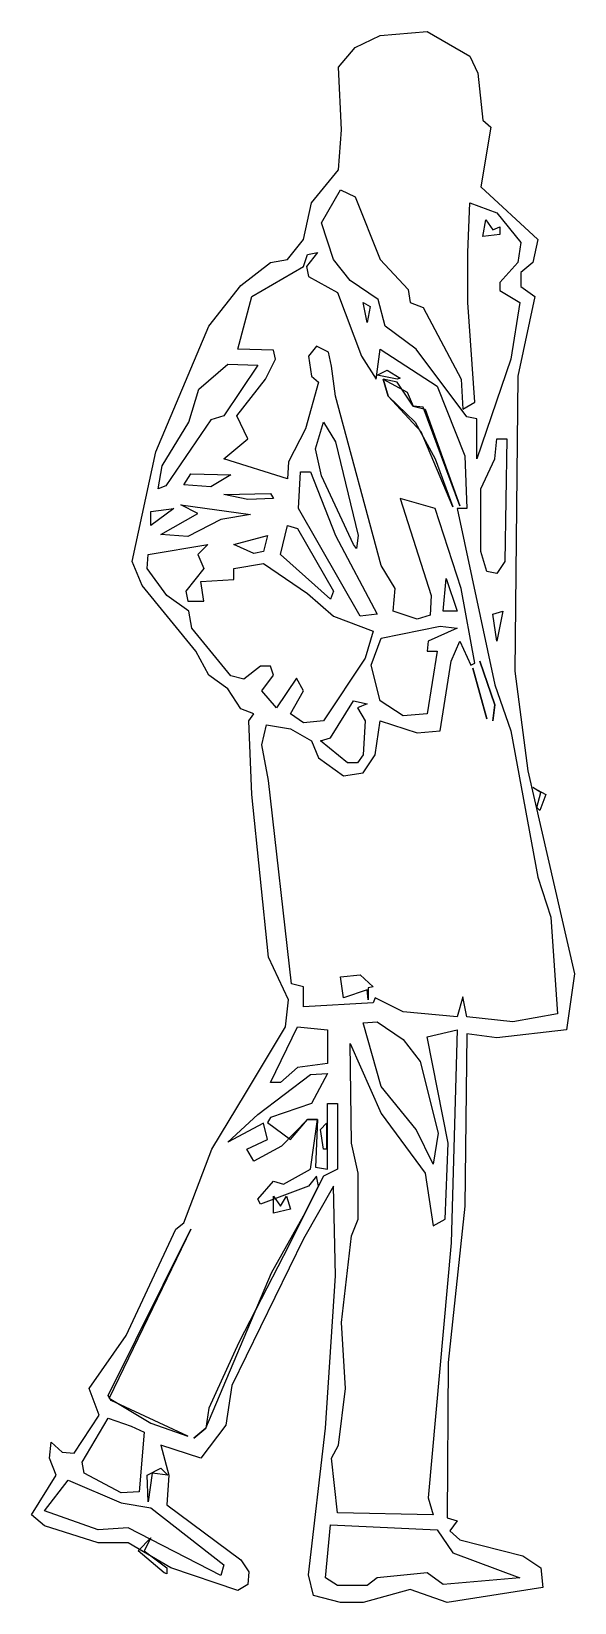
# Model space of a CAD drawing. Extents: x -17.66 to -17.05, y -4.57 to -2.81.
import ezdxf

# ---------------------------------------------------------------- set-up
doc = ezdxf.new("R2010")
doc.units = 0
doc.header["$MEASUREMENT"] = 0
doc.layers.get('0').update_dxf_attribs({"linetype": 'CONTINUOUS'})

msp = doc.modelspace()

# ---------------------------------------------------------------- linework, layer by layer
at = {"linetype": 'CONTINUOUS'}
for points in [[(-17.3144, -4.5736), (-17.3446, -4.5658), (-17.3502, -4.5423), (-17.3312, -4.378), (-17.32, -4.2069), (-17.3223, -4.1063), (-17.3558, -4.1656), (-17.4363, -4.3299), (-17.443, -4.3746), (-17.4709, -4.4115), (-17.5157, -4.397), (-17.5067, -4.4305), (-17.509, -4.4641), (-17.4262, -4.5256), (-17.4173, -4.539), (-17.4184, -4.5535), (-17.4296, -4.5602), (-17.5045, -4.5345), (-17.5526, -4.5066), (-17.5861, -4.5066), (-17.6465, -4.4875), (-17.661, -4.4752), (-17.6331, -4.4305), (-17.6409, -4.4115), (-17.6387, -4.3936), (-17.6264, -4.4048), (-17.6129, -4.4059), (-17.585, -4.3634), (-17.5962, -4.3332), (-17.5548, -4.274), (-17.4989, -4.1544), (-17.49, -4.1476), (-17.4587, -4.0649), (-17.4207, -4.0023), (-17.3759, -3.9274), (-17.3726, -3.8972), (-17.3949, -3.8492), (-17.4139, -3.6669), (-17.4173, -3.5842), (-17.4117, -3.5764), (-17.4262, -3.5708), (-17.4408, -3.5484), (-17.462, -3.5327), (-17.4765, -3.5059), (-17.5369, -3.4321), (-17.5481, -3.4053), (-17.5213, -3.2823), (-17.462, -3.1414), (-17.4262, -3.0956), (-17.3927, -3.0699), (-17.3737, -3.0665), (-17.3558, -3.0441), (-17.3469, -3.0028), (-17.3167, -2.9659), (-17.3133, -2.9211), (-17.3167, -2.8507), (-17.2977, -2.8284), (-17.2697, -2.8149), (-17.2172, -2.8105), (-17.1691, -2.8384), (-17.1601, -2.8574), (-17.1545, -2.91), (-17.1456, -2.9178), (-17.1568, -2.9849), (-17.0931, -3.0441), (-17.0987, -3.0699), (-17.1121, -3.081), (-17.1121, -3.0967), (-17.0964, -3.1079), (-17.1154, -3.1973), (-17.1188, -3.5283), (-17.1042, -3.6401), (-17.0517, -3.8682), (-17.0606, -3.9308), (-17.1389, -3.9397), (-17.1724, -3.9352), (-17.1747, -4.1286), (-17.1937, -4.3042), (-17.1948, -4.4786), (-17.1836, -4.482), (-17.1915, -4.4931), (-17.1803, -4.5032), (-17.1098, -4.5211), (-17.0897, -4.5345), (-17.0875, -4.5568), (-17.1948, -4.5736), (-17.2362, -4.5591), (-17.2887, -4.5736), (-17.3144, -4.5736)], [(-17.1613, -3.2901), (-17.1613, -3.2454), (-17.1724, -3.2431), (-17.2295, -3.1672), (-17.2641, -3.1414), (-17.2719, -3.1112), (-17.3033, -3.09), (-17.3223, -3.0665), (-17.3357, -3.0252), (-17.3144, -2.9882), (-17.2977, -2.9961), (-17.2697, -3.0665), (-17.2384, -3.1001), (-17.2362, -3.1146), (-17.2216, -3.1202), (-17.1791, -3.2007), (-17.1769, -3.2342), (-17.1635, -3.2264), (-17.1713, -3.1146), (-17.1713, -3.0587), (-17.1691, -3.0028), (-17.1389, -3.0139), (-17.1121, -3.0475), (-17.1154, -3.0699), (-17.1355, -3.0922), (-17.1355, -3.1012), (-17.1132, -3.1146), (-17.1233, -3.1783), (-17.1613, -3.2901)], [(-17.1613, -3.2901), (-17.1613, -3.2454), (-17.1724, -3.2431), (-17.2295, -3.1672), (-17.2641, -3.1414), (-17.2719, -3.1112), (-17.3033, -3.09), (-17.3223, -3.0665), (-17.3357, -3.0252), (-17.3144, -2.9882), (-17.2977, -2.9961), (-17.2697, -3.0665), (-17.2384, -3.1001), (-17.2362, -3.1146), (-17.2216, -3.1202), (-17.1791, -3.2007), (-17.1769, -3.2342), (-17.1635, -3.2264), (-17.1713, -3.1146), (-17.1713, -3.0587), (-17.1691, -3.0028), (-17.1389, -3.0139), (-17.1121, -3.0475), (-17.1154, -3.0699), (-17.1355, -3.0922), (-17.1355, -3.1012), (-17.1132, -3.1146), (-17.1233, -3.1783), (-17.1613, -3.2901)], [(-17.1545, -3.0408), (-17.1512, -3.0218), (-17.1434, -3.033), (-17.1355, -3.0296), (-17.1355, -3.0385), (-17.1545, -3.0408)], [(-17.1545, -3.0408), (-17.1512, -3.0218), (-17.1434, -3.033), (-17.1355, -3.0296), (-17.1355, -3.0385), (-17.1545, -3.0408)], [(-17.121, -3.9218), (-17.1724, -3.9162), (-17.1769, -3.8939), (-17.1836, -3.9162), (-17.244, -3.9106), (-17.2753, -3.895), (-17.2775, -3.9006), (-17.3558, -3.905), (-17.3558, -3.8827), (-17.3692, -3.8793), (-17.3949, -3.6512), (-17.4027, -3.611), (-17.3972, -3.5886), (-17.3703, -3.5931), (-17.3469, -3.6065), (-17.339, -3.6255), (-17.3111, -3.6457), (-17.2887, -3.6423), (-17.2753, -3.6222), (-17.2697, -3.5842), (-17.2283, -3.5976), (-17.2026, -3.5954), (-17.1903, -3.5171), (-17.1803, -3.4947), (-17.168, -3.5216), (-17.1635, -3.5193), (-17.1791, -3.4355), (-17.2082, -3.346), (-17.2473, -3.3348), (-17.2127, -3.4433), (-17.2138, -3.4656), (-17.2283, -3.4701), (-17.2552, -3.4612), (-17.2529, -3.4355), (-17.2686, -3.4098), (-17.32, -3.2197), (-17.3245, -3.1862), (-17.3279, -3.1705), (-17.3413, -3.1638), (-17.3502, -3.1749), (-17.3469, -3.1973), (-17.339, -3.204), (-17.3536, -3.2566), (-17.3726, -3.2935), (-17.3737, -3.3125), (-17.4452, -3.2901), (-17.4184, -3.2677), (-17.4307, -3.242), (-17.3983, -3.2007), (-17.3871, -3.1783), (-17.3893, -3.1683), (-17.4296, -3.1672), (-17.4139, -3.1079), (-17.3558, -3.0744), (-17.3513, -3.0609), (-17.3401, -3.0587), (-17.3525, -3.0744), (-17.3502, -3.0855), (-17.3178, -3.1034), (-17.2909, -3.1749), (-17.2742, -3.2007), (-17.2697, -3.1672), (-17.206, -3.2085), (-17.1747, -3.2867), (-17.1724, -3.346), (-17.1836, -3.346), (-17.1411, -3.5439), (-17.1233, -3.5954), (-17.0931, -3.7597), (-17.0785, -3.8044), (-17.0707, -3.9129), (-17.121, -3.9218)], [(-17.121, -3.9218), (-17.1724, -3.9162), (-17.1769, -3.8939), (-17.1836, -3.9162), (-17.244, -3.9106), (-17.2753, -3.895), (-17.2775, -3.9006), (-17.3558, -3.905), (-17.3558, -3.8827), (-17.3692, -3.8793), (-17.3949, -3.6512), (-17.4027, -3.611), (-17.3972, -3.5886), (-17.3703, -3.5931), (-17.3469, -3.6065), (-17.339, -3.6255), (-17.3111, -3.6457), (-17.2887, -3.6423), (-17.2753, -3.6222), (-17.2697, -3.5842), (-17.2283, -3.5976), (-17.2026, -3.5954), (-17.1903, -3.5171), (-17.1803, -3.4947), (-17.168, -3.5216), (-17.1635, -3.5193), (-17.1791, -3.4355), (-17.2082, -3.346), (-17.2473, -3.3348), (-17.2127, -3.4433), (-17.2138, -3.4656), (-17.2283, -3.4701), (-17.2552, -3.4612), (-17.2529, -3.4355), (-17.2686, -3.4098), (-17.32, -3.2197), (-17.3245, -3.1862), (-17.3279, -3.1705), (-17.3413, -3.1638), (-17.3502, -3.1749), (-17.3469, -3.1973), (-17.339, -3.204), (-17.3536, -3.2566), (-17.3726, -3.2935), (-17.3737, -3.3125), (-17.4452, -3.2901), (-17.4184, -3.2677), (-17.4307, -3.242), (-17.3983, -3.2007), (-17.3871, -3.1783), (-17.3893, -3.1683), (-17.4296, -3.1672), (-17.4139, -3.1079), (-17.3558, -3.0744), (-17.3513, -3.0609), (-17.3401, -3.0587), (-17.3525, -3.0744), (-17.3502, -3.0855), (-17.3178, -3.1034), (-17.2909, -3.1749), (-17.2742, -3.2007), (-17.2697, -3.1672), (-17.206, -3.2085), (-17.1747, -3.2867), (-17.1724, -3.346), (-17.1836, -3.346), (-17.1411, -3.5439), (-17.1233, -3.5954), (-17.0931, -3.7597), (-17.0785, -3.8044), (-17.0707, -3.9129), (-17.121, -3.9218)], [(-17.2843, -3.137), (-17.2887, -3.1146), (-17.2809, -3.1191), (-17.2843, -3.137)], [(-17.2843, -3.137), (-17.2887, -3.1146), (-17.2809, -3.1191), (-17.2843, -3.137)], [(-17.519, -3.3237), (-17.5145, -3.298), (-17.4844, -3.2488), (-17.4732, -3.2119), (-17.4408, -3.1839), (-17.4072, -3.185), (-17.4452, -3.242), (-17.4598, -3.2465), (-17.5101, -3.3203), (-17.519, -3.3237)], [(-17.519, -3.3237), (-17.5145, -3.298), (-17.4844, -3.2488), (-17.4732, -3.2119), (-17.4408, -3.1839), (-17.4072, -3.185), (-17.4452, -3.242), (-17.4598, -3.2465), (-17.5101, -3.3203), (-17.519, -3.3237)], [(-17.2507, -3.2007), (-17.2731, -3.1962), (-17.2619, -3.1906), (-17.2473, -3.1995), (-17.2507, -3.2007)], [(-17.2507, -3.2007), (-17.2731, -3.1962), (-17.2619, -3.1906), (-17.2473, -3.1995), (-17.2507, -3.2007)], [(-17.1881, -3.3438), (-17.2239, -3.2599), (-17.2608, -3.2197), (-17.2663, -3.2007), (-17.2395, -3.2152), (-17.2328, -3.2309), (-17.2194, -3.2342), (-17.1803, -3.3427), (-17.2216, -3.232), (-17.2328, -3.2309), (-17.2507, -3.204), (-17.2663, -3.2007), (-17.2608, -3.2197), (-17.2306, -3.2488), (-17.2082, -3.2901), (-17.1881, -3.3438)], [(-17.2999, -3.3863), (-17.3357, -3.3091), (-17.3424, -3.279), (-17.3334, -3.2488), (-17.32, -3.2711), (-17.2943, -3.3762), (-17.2965, -3.3908), (-17.2999, -3.3863)], [(-17.1389, -3.4187), (-17.1501, -3.4165), (-17.1568, -3.3941), (-17.1568, -3.3237), (-17.1411, -3.2901), (-17.1389, -3.2677), (-17.1277, -3.2677), (-17.1299, -3.4053), (-17.1389, -3.4187)], [(-17.1389, -3.4187), (-17.1501, -3.4165), (-17.1568, -3.3941), (-17.1568, -3.3237), (-17.1411, -3.2901), (-17.1389, -3.2677), (-17.1277, -3.2677), (-17.1299, -3.4053), (-17.1389, -3.4187)], [(-17.49, -3.3192), (-17.4821, -3.3069), (-17.4374, -3.308), (-17.4598, -3.3214), (-17.49, -3.3192)], [(-17.49, -3.3192), (-17.4821, -3.3069), (-17.4374, -3.308), (-17.4598, -3.3214), (-17.49, -3.3192)], [(-17.2921, -3.4667), (-17.3614, -3.346), (-17.3591, -3.3047), (-17.348, -3.3047), (-17.32, -3.3762), (-17.2731, -3.4645), (-17.2921, -3.4667)], [(-17.2921, -3.4667), (-17.3614, -3.346), (-17.3591, -3.3047), (-17.348, -3.3047), (-17.32, -3.3762), (-17.2731, -3.4645), (-17.2921, -3.4667)], [(-17.4184, -3.3359), (-17.4452, -3.3303), (-17.3927, -3.3292), (-17.3893, -3.3348), (-17.4184, -3.3359)], [(-17.4184, -3.3359), (-17.4452, -3.3303), (-17.3927, -3.3292), (-17.3893, -3.3348), (-17.4184, -3.3359)], [(-17.5269, -3.365), (-17.5269, -3.3494), (-17.5011, -3.346), (-17.5269, -3.365)], [(-17.5269, -3.365), (-17.5269, -3.3494), (-17.5011, -3.346), (-17.5269, -3.365)], [(-17.5157, -3.3751), (-17.4743, -3.3516), (-17.4933, -3.3416), (-17.4151, -3.3527), (-17.4486, -3.3583), (-17.4855, -3.3773), (-17.5157, -3.3751)], [(-17.5157, -3.3751), (-17.4743, -3.3516), (-17.4933, -3.3416), (-17.4151, -3.3527), (-17.4486, -3.3583), (-17.4855, -3.3773), (-17.5157, -3.3751)], [(-17.3256, -3.4477), (-17.3815, -3.3974), (-17.3737, -3.365), (-17.3625, -3.3684), (-17.3223, -3.4388), (-17.3256, -3.4477)], [(-17.4117, -3.3963), (-17.4341, -3.3863), (-17.3961, -3.3762), (-17.4005, -3.3941), (-17.4117, -3.3963)], [(-17.4117, -3.3963), (-17.4341, -3.3863), (-17.3961, -3.3762), (-17.4005, -3.3941), (-17.4117, -3.3963)], [(-17.3558, -3.5864), (-17.3703, -3.5764), (-17.3558, -3.5506), (-17.3636, -3.5361), (-17.386, -3.5696), (-17.4027, -3.5506), (-17.3893, -3.5327), (-17.3927, -3.5227), (-17.4039, -3.5227), (-17.4229, -3.5372), (-17.4374, -3.5338), (-17.481, -3.4802), (-17.4844, -3.4612), (-17.509, -3.4433), (-17.5313, -3.4131), (-17.5302, -3.3974), (-17.4631, -3.3863), (-17.4743, -3.3974), (-17.4676, -3.4131), (-17.4877, -3.4388), (-17.4855, -3.45), (-17.4676, -3.45), (-17.4709, -3.4276), (-17.4341, -3.4254), (-17.4341, -3.4131), (-17.4005, -3.4075), (-17.3513, -3.4411), (-17.3223, -3.4667), (-17.2775, -3.4836), (-17.2865, -3.5137), (-17.3334, -3.5842), (-17.3558, -3.5864)], [(-17.1993, -3.4612), (-17.1959, -3.4243), (-17.1836, -3.4612), (-17.1993, -3.4612)], [(-17.1993, -3.4612), (-17.1959, -3.4243), (-17.1836, -3.4612), (-17.1993, -3.4612)], [(-17.1389, -3.4947), (-17.1434, -3.4645), (-17.1322, -3.4612), (-17.1389, -3.4947)], [(-17.1389, -3.4947), (-17.1434, -3.4645), (-17.1322, -3.4612), (-17.1389, -3.4947)], [(-17.244, -3.5786), (-17.2697, -3.5618), (-17.2798, -3.5216), (-17.2686, -3.4913), (-17.2026, -3.478), (-17.1836, -3.4802), (-17.2161, -3.4947), (-17.2172, -3.5059), (-17.206, -3.5059), (-17.2172, -3.5764), (-17.244, -3.5786)], [(-17.1501, -3.5819), (-17.1657, -3.5249), (-17.1501, -3.5819)], [(-17.1501, -3.5819), (-17.1657, -3.5249), (-17.1501, -3.5819)], [(-17.1434, -3.5842), (-17.1411, -3.5663), (-17.1579, -3.5171), (-17.1411, -3.5663), (-17.1434, -3.5842)], [(-17.1434, -3.5842), (-17.1411, -3.5663), (-17.1579, -3.5171), (-17.1411, -3.5663), (-17.1434, -3.5842)], [(-17.3066, -3.6311), (-17.3368, -3.6065), (-17.3256, -3.6031), (-17.2999, -3.5618), (-17.2843, -3.5652), (-17.2954, -3.5696), (-17.2865, -3.5842), (-17.2887, -3.6222), (-17.2954, -3.6311), (-17.3066, -3.6311)], [(-17.3066, -3.6311), (-17.3368, -3.6065), (-17.3256, -3.6031), (-17.2999, -3.5618), (-17.2843, -3.5652), (-17.2954, -3.5696), (-17.2865, -3.5842), (-17.2887, -3.6222), (-17.2954, -3.6311), (-17.3066, -3.6311)], [(-17.0942, -3.6814), (-17.0897, -3.6647), (-17.0987, -3.6591), (-17.0841, -3.6669), (-17.0908, -3.6848), (-17.0942, -3.6814)], [(-17.0942, -3.6814), (-17.0897, -3.6647), (-17.0987, -3.6591), (-17.0841, -3.6669), (-17.0908, -3.6848), (-17.0942, -3.6814)], [(-17.3111, -3.895), (-17.3144, -3.8715), (-17.2921, -3.8693), (-17.2775, -3.8827), (-17.2831, -3.8838), (-17.2831, -3.8972), (-17.2843, -3.886), (-17.3111, -3.895)], [(-17.3111, -3.895), (-17.3144, -3.8715), (-17.2921, -3.8693), (-17.2775, -3.8827), (-17.2831, -3.8838), (-17.2831, -3.8972), (-17.2843, -3.886), (-17.3111, -3.895)], [(-17.3927, -3.99), (-17.3625, -3.9274), (-17.329, -3.9308), (-17.329, -3.9688), (-17.3625, -3.9732), (-17.3815, -3.99), (-17.3927, -3.99)], [(-17.3927, -3.99), (-17.3625, -3.9274), (-17.329, -3.9308), (-17.329, -3.9688), (-17.3625, -3.9732), (-17.3815, -3.99), (-17.3927, -3.99)], [(-17.3178, -4.473), (-17.3245, -4.4115), (-17.3167, -4.397), (-17.3088, -4.3332), (-17.3133, -4.2595), (-17.3021, -4.1622), (-17.2943, -4.1432), (-17.2943, -4.0918), (-17.3021, -4.0582), (-17.3033, -3.9464), (-17.2686, -4.0247), (-17.2194, -4.0918), (-17.2105, -4.151), (-17.197, -4.1432), (-17.1937, -4.0582), (-17.2172, -3.9386), (-17.1836, -3.9308), (-17.1903, -4.17), (-17.2161, -4.4562), (-17.2105, -4.4752), (-17.3178, -4.473)], [(-17.2105, -4.0817), (-17.2295, -4.0426), (-17.2686, -3.9945), (-17.2887, -3.9229), (-17.2731, -3.9218), (-17.244, -3.9419), (-17.225, -3.9665), (-17.2049, -4.047), (-17.2105, -4.0817)], [(-17.4788, -4.3892), (-17.4654, -4.378), (-17.3916, -4.2036), (-17.3558, -4.1398), (-17.339, -4.1063), (-17.3413, -4.0951), (-17.3502, -4.1063), (-17.4039, -4.1264), (-17.4072, -4.1208), (-17.3893, -4.1007), (-17.3781, -4.104), (-17.348, -4.0873), (-17.3401, -4.0314), (-17.3513, -4.0314), (-17.3804, -4.0616), (-17.4117, -4.0783), (-17.4195, -4.0649), (-17.3961, -4.0538), (-17.4005, -4.0358), (-17.4408, -4.0571), (-17.4072, -4.0258), (-17.348, -3.9811), (-17.329, -3.98), (-17.3469, -4.0135), (-17.3927, -4.0292), (-17.3961, -4.0347), (-17.3703, -4.0538), (-17.3513, -4.0314), (-17.3401, -4.0314), (-17.3424, -4.085), (-17.329, -4.0873), (-17.329, -4.0135), (-17.3178, -4.0135), (-17.3178, -4.0873), (-17.3334, -4.0951), (-17.3781, -4.1846), (-17.4285, -4.2818), (-17.462, -4.3556), (-17.4654, -4.378), (-17.4788, -4.3892)], [(-17.3334, -4.0649), (-17.3368, -4.0426), (-17.3301, -4.0358), (-17.3301, -4.0649), (-17.3334, -4.0649)], [(-17.3334, -4.0649), (-17.3368, -4.0426), (-17.3301, -4.0358), (-17.3301, -4.0649), (-17.3334, -4.0649)], [(-17.3893, -4.1365), (-17.3893, -4.1175), (-17.3815, -4.1286), (-17.3748, -4.1175), (-17.3703, -4.132), (-17.3893, -4.1365)], [(-17.3893, -4.1365), (-17.3893, -4.1175), (-17.3815, -4.1286), (-17.3748, -4.1175), (-17.3703, -4.132), (-17.3893, -4.1365)], [(-17.4855, -4.3869), (-17.5716, -4.3467), (-17.5749, -4.3411), (-17.4821, -4.1544), (-17.5738, -4.3444), (-17.5269, -4.3724), (-17.4855, -4.3869)], [(-17.5604, -4.4506), (-17.6018, -4.4283), (-17.604, -4.416), (-17.5749, -4.3668), (-17.5492, -4.3757), (-17.5347, -4.3824), (-17.5403, -4.4495), (-17.5604, -4.4506)], [(-17.5604, -4.4506), (-17.6018, -4.4283), (-17.604, -4.416), (-17.5749, -4.3668), (-17.5492, -4.3757), (-17.5347, -4.3824), (-17.5403, -4.4495), (-17.5604, -4.4506)], [(-17.5302, -4.4607), (-17.5313, -4.4305), (-17.5157, -4.4227), (-17.5079, -4.4305), (-17.5257, -4.4283), (-17.5302, -4.4607)], [(-17.5302, -4.4607), (-17.5313, -4.4305), (-17.5157, -4.4227), (-17.5079, -4.4305), (-17.5257, -4.4283), (-17.5302, -4.4607)], [(-17.4486, -4.5434), (-17.5526, -4.4898), (-17.5861, -4.492), (-17.6465, -4.4708), (-17.6197, -4.4361), (-17.5604, -4.4618), (-17.5269, -4.4674), (-17.4452, -4.5312), (-17.4486, -4.5434)], [(-17.4486, -4.5434), (-17.5526, -4.4898), (-17.5861, -4.492), (-17.6465, -4.4708), (-17.6197, -4.4361), (-17.5604, -4.4618), (-17.5269, -4.4674), (-17.4452, -4.5312), (-17.4486, -4.5434)], [(-17.3178, -4.5546), (-17.3312, -4.5457), (-17.3256, -4.4864), (-17.206, -4.492), (-17.1881, -4.5177), (-17.1132, -4.5457), (-17.1993, -4.5535), (-17.2172, -4.5401), (-17.2731, -4.5457), (-17.2843, -4.5546), (-17.3178, -4.5546)], [(-17.3178, -4.5546), (-17.3312, -4.5457), (-17.3256, -4.4864), (-17.206, -4.492), (-17.1881, -4.5177), (-17.1132, -4.5457), (-17.1993, -4.5535), (-17.2172, -4.5401), (-17.2731, -4.5457), (-17.2843, -4.5546), (-17.3178, -4.5546)], [(-17.5123, -4.5401), (-17.5414, -4.5155), (-17.5269, -4.501), (-17.5347, -4.5155), (-17.509, -4.5345), (-17.509, -4.5412), (-17.5123, -4.5401)], [(-17.5123, -4.5401), (-17.5414, -4.5155), (-17.5269, -4.501), (-17.5347, -4.5155), (-17.509, -4.5345), (-17.509, -4.5412), (-17.5123, -4.5401)]]:
    msp.add_lwpolyline(points, dxfattribs=at)

doc.saveas('drawing.dxf')
